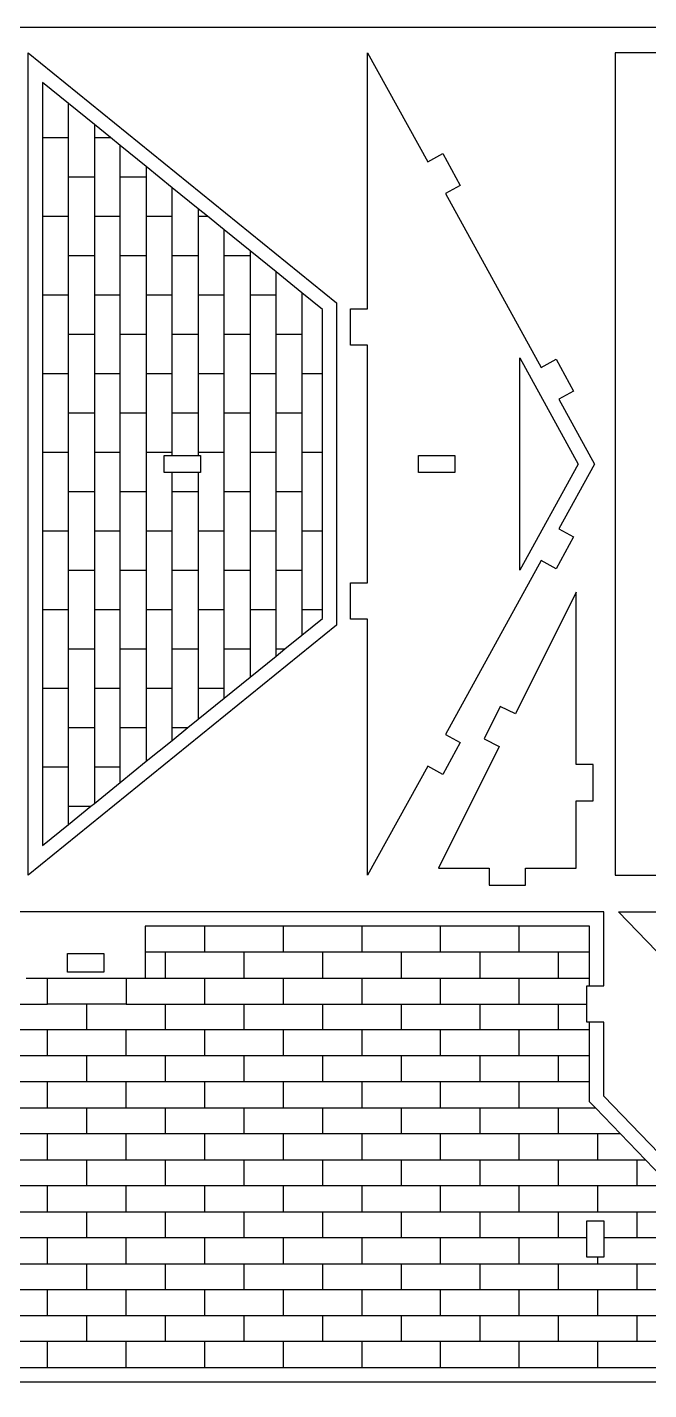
# Model space of a CAD drawing. Extents: x 6.2 to 29.2, y 10.5 to 27.
# Drawn here: x 13.01 to 17.58, y 16.97 to 26.99 of the extents above; entities that cross this region are included whole.
import ezdxf

# ---------------------------------------------------------------- set-up
doc = ezdxf.new("R2010")
doc.units = 0
doc.header["$MEASUREMENT"] = 0
doc.layers.get('0').update_dxf_attribs({"linetype": 'CONTINUOUS'})
doc.layers.add('ENGRAVING', color=1, linetype='CONTINUOUS')

msp = doc.modelspace()

# ---------------------------------------------------------------- linework, layer by layer
for points in [[(6.229, 10.538), (6.229, 26.994), (29.167, 26.994), (29.167, 10.538)], [(13.018, 20.758), (13.018, 26.807), (15.286, 24.968), (15.286, 22.597)], [(15.515, 20.758), (15.515, 22.641), (15.39, 22.641), (15.39, 22.908), (15.515, 22.908), (15.515, 24.657), (15.39, 24.657), (15.39, 24.924), (15.515, 24.924), (15.515, 26.807), (15.958, 26.004), (16.068, 26.065), (16.197, 25.831), (16.087, 25.771), (16.792, 24.492), (16.902, 24.553), (17.031, 24.319), (16.921, 24.258), (17.184, 23.782), (16.921, 23.306), (17.031, 23.246), (16.902, 23.012), (16.792, 23.073), (16.087, 21.794), (16.197, 21.734), (16.068, 21.5), (15.958, 21.56)], [(17.336, 20.758), (29.017, 20.758), (29.017, 26.807), (17.336, 26.807)], [(14.019, 23.72), (14.019, 23.845), (14.077, 23.845), (14.268, 23.845), (14.286, 23.845), (14.286, 23.72), (14.268, 23.72), (14.077, 23.72)], [(15.889, 23.72), (15.889, 23.845), (16.156, 23.845), (16.156, 23.72)], [(16.036, 20.81), (16.41, 20.81), (16.41, 20.685), (16.677, 20.685), (16.677, 20.81), (17.05, 20.81), (17.05, 21.305), (17.175, 21.305), (17.175, 21.572), (17.05, 21.572), (17.05, 22.839), (16.603, 21.944), (16.491, 22), (16.372, 21.761), (16.484, 21.705)], [(7.6, 17.033), (19.281, 17.033), (17.252, 19.134), (17.252, 19.677), (17.148, 19.677), (17.127, 19.677), (17.127, 19.811), (17.127, 19.944), (17.148, 19.944), (17.252, 19.944), (17.252, 20.488), (9.629, 20.488), (9.629, 19.944), (9.733, 19.944), (9.754, 19.944), (9.754, 19.811), (9.754, 19.677), (9.733, 19.677), (9.629, 19.677), (9.629, 19.134)], [(19.391, 17.034), (19.391, 17.577), (19.495, 17.577), (19.516, 17.577), (19.516, 17.711), (19.516, 17.844), (19.495, 17.844), (19.391, 17.844), (19.391, 18.388), (17.362, 20.488), (29.043, 20.488), (27.014, 18.388), (27.014, 17.844), (26.91, 17.844), (26.889, 17.844), (26.889, 17.711), (26.889, 17.577), (26.91, 17.577), (27.014, 17.577), (27.014, 17.034)], [(13.307, 20.046), (13.307, 20.182), (13.574, 20.182), (13.574, 20.046)], [(17.127, 17.95), (17.127, 18.092), (17.127, 18.217), (17.252, 18.217), (17.252, 18.092), (17.252, 17.95), (17.209, 17.95)]]:
    msp.add_lwpolyline(points, close=True)
at = {"layer": 'ENGRAVING'}
for points in [[(13.122, 26.588), (13.122, 26.183)], [(13.313, 26.433), (13.122, 26.588)], [(13.504, 26.279), (13.313, 26.433)], [(13.313, 25.894), (13.313, 26.183), (13.313, 26.433)], [(13.504, 26.279), (13.504, 26.183), (13.504, 25.894)], [(13.622, 26.183), (13.504, 26.279)], [(13.122, 26.183), (13.122, 25.605), (13.122, 25.026)], [(13.122, 26.183), (13.313, 26.183)], [(13.504, 26.183), (13.622, 26.183)], [(13.695, 26.124), (13.622, 26.183)], [(13.695, 25.894), (13.695, 26.124)], [(13.886, 25.969), (13.695, 26.124)], [(14.077, 25.814), (13.886, 25.969)], [(13.886, 25.969), (13.886, 25.894)], [(13.313, 25.894), (13.504, 25.894)], [(13.313, 25.605), (13.313, 25.894)], [(13.504, 25.605), (13.695, 25.605), (13.695, 25.894)], [(13.504, 25.894), (13.504, 25.605)], [(13.695, 25.894), (13.886, 25.894)], [(13.886, 25.894), (13.886, 25.605)], [(14.459, 25.505), (14.336, 25.605), (14.268, 25.66), (14.077, 25.814)], [(14.077, 25.605), (14.077, 25.814)], [(14.268, 25.66), (14.268, 25.605)], [(13.122, 25.605), (13.313, 25.605)], [(13.313, 25.315), (13.313, 25.605)], [(13.504, 25.605), (13.504, 25.315)], [(13.695, 25.315), (13.695, 25.605)], [(13.886, 25.605), (13.886, 25.315)], [(13.886, 25.605), (14.077, 25.605)], [(14.077, 25.315), (14.077, 25.605)], [(14.268, 25.605), (14.268, 25.315)], [(14.268, 25.605), (14.336, 25.605)], [(14.65, 25.35), (14.459, 25.505)], [(14.459, 25.315), (14.459, 25.505)], [(13.313, 25.026), (13.313, 25.315)], [(13.313, 25.315), (13.504, 25.315)], [(13.504, 25.315), (13.504, 25.026)], [(13.695, 25.026), (13.695, 25.315)], [(13.695, 25.315), (13.886, 25.315)], [(13.886, 25.315), (13.886, 25.026)], [(14.077, 25.315), (14.268, 25.315)], [(14.077, 25.026), (14.077, 25.315)], [(14.268, 25.315), (14.268, 25.026)], [(14.459, 25.315), (14.65, 25.315)], [(14.459, 25.026), (14.459, 25.315)], [(14.841, 25.195), (14.65, 25.35)], [(14.65, 25.35), (14.65, 25.315)], [(14.65, 25.315), (14.65, 25.026)], [(14.841, 24.737), (14.841, 25.026), (14.841, 25.195)], [(15.031, 25.041), (14.841, 25.195)], [(13.122, 25.026), (13.122, 24.448)], [(13.122, 25.026), (13.313, 25.026)], [(13.313, 24.737), (13.313, 25.026)], [(13.504, 25.026), (13.695, 25.026)], [(13.504, 25.026), (13.504, 24.737)], [(13.695, 24.448), (13.695, 24.737), (13.695, 25.026)], [(13.886, 25.026), (13.886, 24.737)], [(13.886, 25.026), (14.077, 25.026)], [(14.077, 24.737), (14.077, 25.026)], [(14.268, 25.026), (14.268, 24.737)], [(14.268, 25.026), (14.459, 25.026)], [(14.459, 24.737), (14.459, 25.026)], [(14.65, 25.026), (14.841, 25.026)], [(14.65, 25.026), (14.65, 24.737)], [(15.182, 24.918), (15.031, 25.041)], [(15.031, 25.041), (15.031, 24.737)], [(15.182, 22.712), (15.182, 23.291), (15.182, 23.869), (15.182, 24.448), (15.182, 24.918)], [(13.313, 24.448), (13.313, 24.737)], [(13.313, 24.737), (13.504, 24.737)], [(13.504, 24.737), (13.504, 24.448)], [(13.695, 24.737), (13.886, 24.737)], [(13.886, 24.737), (13.886, 24.448)], [(14.077, 24.737), (14.268, 24.737)], [(14.077, 24.448), (14.077, 24.737)], [(14.268, 24.737), (14.268, 24.448), (14.268, 24.158)], [(14.459, 24.158), (14.459, 24.448), (14.459, 24.737), (14.65, 24.737), (14.65, 24.448)], [(14.841, 24.737), (15.031, 24.737)], [(14.841, 24.448), (14.841, 24.737)], [(15.031, 24.737), (15.031, 24.448)], [(13.122, 24.448), (13.313, 24.448)], [(13.122, 24.448), (13.122, 23.869)], [(13.313, 24.158), (13.313, 24.448)], [(13.504, 24.448), (13.695, 24.448)], [(13.504, 24.448), (13.504, 24.158)], [(13.695, 23.869), (13.695, 24.158), (13.695, 24.448)], [(13.886, 24.448), (13.886, 24.158)], [(13.886, 24.448), (14.077, 24.448)], [(14.077, 24.158), (14.077, 24.448)], [(14.268, 24.448), (14.459, 24.448)], [(14.65, 24.448), (14.65, 24.158)], [(14.65, 24.448), (14.841, 24.448)], [(14.841, 24.158), (14.841, 24.448)], [(15.031, 24.448), (15.182, 24.448)], [(15.031, 24.448), (15.031, 24.158)], [(13.313, 23.58), (13.313, 23.869), (13.313, 24.158), (13.504, 24.158), (13.504, 23.869), (13.504, 23.58)], [(13.695, 24.158), (13.886, 24.158), (13.886, 23.869), (13.886, 23.58)], [(14.077, 23.869), (14.077, 24.158)], [(14.077, 24.158), (14.268, 24.158), (14.268, 23.869)], [(14.459, 23.869), (14.459, 24.158)], [(14.459, 24.158), (14.65, 24.158)], [(14.65, 24.158), (14.65, 23.869)], [(14.841, 23.869), (14.841, 24.158)], [(14.841, 24.158), (15.031, 24.158)], [(15.031, 24.158), (15.031, 23.869)], [(13.122, 23.869), (13.313, 23.869)], [(13.122, 23.869), (13.122, 23.291)], [(13.504, 23.869), (13.695, 23.869)], [(13.695, 23.58), (13.695, 23.869)], [(13.886, 23.869), (14.077, 23.869)], [(14.077, 23.845), (14.077, 23.869)], [(14.268, 23.869), (14.459, 23.869)], [(14.268, 23.869), (14.268, 23.845)], [(14.459, 23.58), (14.459, 23.869)], [(14.65, 23.869), (14.65, 23.58)], [(14.65, 23.869), (14.841, 23.869)], [(14.841, 23.58), (14.841, 23.869)], [(15.031, 23.869), (15.031, 23.58)], [(15.031, 23.869), (15.182, 23.869)], [(14.077, 23.58), (14.077, 23.72)], [(14.268, 23.72), (14.268, 23.58)], [(13.313, 23.001), (13.313, 23.291), (13.313, 23.58), (13.504, 23.58), (13.504, 23.291)], [(13.695, 23.58), (13.886, 23.58)], [(13.695, 23.291), (13.695, 23.58)], [(13.886, 23.58), (13.886, 23.291)], [(14.077, 23.58), (14.268, 23.58)], [(14.077, 23.291), (14.077, 23.58)], [(14.268, 23.58), (14.268, 23.291)], [(14.459, 23.58), (14.65, 23.58)], [(14.459, 23.291), (14.459, 23.58)], [(14.65, 23.58), (14.65, 23.291)], [(14.841, 23.291), (14.841, 23.58)], [(14.841, 23.58), (15.031, 23.58), (15.031, 23.291), (15.031, 23.001)], [(13.122, 23.291), (13.122, 22.712)], [(13.122, 23.291), (13.313, 23.291)], [(13.504, 23.291), (13.695, 23.291)], [(13.504, 23.291), (13.504, 23.001)], [(13.695, 23.001), (13.695, 23.291)], [(13.886, 23.291), (14.077, 23.291)], [(13.886, 23.291), (13.886, 23.001)], [(14.077, 23.001), (14.077, 23.291)], [(14.268, 23.291), (14.459, 23.291)], [(14.268, 23.291), (14.268, 23.001)], [(14.459, 23.001), (14.459, 23.291)], [(14.65, 23.291), (14.841, 23.291)], [(14.65, 23.291), (14.65, 23.001)], [(14.841, 23.001), (14.841, 23.291)], [(15.031, 23.291), (15.182, 23.291)], [(13.313, 23.001), (13.504, 23.001)], [(13.313, 22.712), (13.313, 23.001)], [(13.504, 23.001), (13.504, 22.712)], [(13.695, 22.712), (13.695, 23.001)], [(13.695, 23.001), (13.886, 23.001)], [(13.886, 23.001), (13.886, 22.712)], [(14.077, 22.712), (14.077, 23.001)], [(14.077, 23.001), (14.268, 23.001)], [(14.268, 23.001), (14.268, 22.712)], [(14.459, 22.712), (14.459, 23.001)], [(14.459, 23.001), (14.65, 23.001)], [(14.65, 23.001), (14.65, 22.712)], [(14.841, 23.001), (15.031, 23.001)], [(14.841, 22.712), (14.841, 23.001)], [(15.031, 23.001), (15.031, 22.712)], [(13.122, 22.712), (13.313, 22.712)], [(13.122, 22.712), (13.122, 22.134)], [(13.313, 22.423), (13.313, 22.712)], [(13.504, 22.712), (13.695, 22.712)], [(13.504, 22.712), (13.504, 22.423)], [(13.695, 22.423), (13.695, 22.712)], [(13.886, 22.712), (14.077, 22.712)], [(13.886, 22.712), (13.886, 22.423)], [(14.077, 22.423), (14.077, 22.712)], [(14.268, 22.712), (14.459, 22.712)], [(14.268, 22.712), (14.268, 22.423)], [(14.459, 22.423), (14.459, 22.712)], [(14.65, 22.712), (14.841, 22.712)], [(14.65, 22.712), (14.65, 22.423)], [(14.841, 22.423), (14.841, 22.712)], [(14.841, 22.423), (14.906, 22.423), (15.031, 22.524), (15.182, 22.646)], [(15.031, 22.712), (15.031, 22.524)], [(15.031, 22.712), (15.182, 22.712)], [(15.182, 22.646), (15.182, 22.712)], [(13.313, 22.134), (13.313, 22.423)], [(13.313, 22.423), (13.504, 22.423)], [(13.504, 22.423), (13.504, 22.134)], [(13.695, 22.134), (13.695, 22.423)], [(13.695, 22.423), (13.886, 22.423)], [(13.886, 22.423), (13.886, 22.134)], [(14.077, 21.75), (14.193, 21.844), (14.268, 21.905), (14.459, 22.06), (14.65, 22.215), (14.841, 22.37), (14.906, 22.423)], [(14.077, 21.844), (14.077, 22.134), (14.077, 22.423), (14.268, 22.423)], [(14.268, 22.423), (14.268, 22.134)], [(14.459, 22.134), (14.459, 22.423)], [(14.459, 22.423), (14.65, 22.423)], [(14.65, 22.423), (14.65, 22.215)], [(14.841, 22.37), (14.841, 22.423)], [(13.122, 22.134), (13.313, 22.134)], [(13.122, 22.134), (13.122, 21.555), (13.122, 20.977), (13.313, 21.131), (13.479, 21.266)], [(13.313, 21.844), (13.313, 22.134)], [(13.504, 22.134), (13.504, 21.844)], [(13.504, 22.134), (13.695, 22.134)], [(13.695, 21.844), (13.695, 22.134)], [(13.886, 22.134), (14.077, 22.134)], [(13.886, 22.134), (13.886, 21.844)], [(14.268, 22.134), (14.459, 22.134)], [(14.268, 22.134), (14.268, 21.905)], [(14.459, 22.06), (14.459, 22.134)], [(13.313, 21.555), (13.313, 21.844)], [(13.313, 21.844), (13.504, 21.844)], [(13.504, 21.844), (13.504, 21.555)], [(13.695, 21.555), (13.695, 21.844)], [(13.695, 21.844), (13.886, 21.844)], [(13.886, 21.844), (13.886, 21.596)], [(14.077, 21.844), (14.193, 21.844)], [(14.077, 21.75), (14.077, 21.844)], [(13.886, 21.596), (14.077, 21.75)], [(13.122, 21.555), (13.313, 21.555)], [(13.313, 21.266), (13.313, 21.555)], [(13.504, 21.555), (13.695, 21.555)], [(13.504, 21.555), (13.504, 21.286)], [(13.695, 21.441), (13.886, 21.596)], [(13.695, 21.441), (13.695, 21.555)], [(13.504, 21.286), (13.695, 21.441)], [(13.313, 21.131), (13.313, 21.266)], [(13.313, 21.266), (13.479, 21.266)], [(13.479, 21.266), (13.504, 21.286)], [(13.879, 20.383), (13.879, 20.193)], [(14.317, 20.383), (13.879, 20.383)], [(14.895, 20.193), (14.606, 20.193), (14.317, 20.193), (14.317, 20.383)], [(14.895, 20.383), (14.317, 20.383)], [(14.895, 20.193), (14.895, 20.383)], [(15.474, 20.383), (14.895, 20.383)], [(15.474, 20.193), (15.474, 20.383)], [(16.052, 20.383), (15.474, 20.383)], [(16.631, 20.193), (16.342, 20.193), (16.052, 20.193), (16.052, 20.383)], [(16.631, 20.383), (16.052, 20.383)], [(17.148, 20.383), (16.631, 20.383)], [(16.631, 20.193), (16.631, 20.383)], [(17.148, 20.193), (17.148, 20.383)], [(13.879, 20.193), (13.879, 20.002)], [(14.028, 20.193), (13.879, 20.193)], [(14.317, 20.193), (14.028, 20.193)], [(14.028, 20.002), (14.028, 20.193)], [(14.606, 20.002), (14.606, 20.193)], [(15.185, 20.193), (14.895, 20.193)], [(15.474, 20.193), (15.185, 20.193)], [(15.185, 20.002), (15.185, 20.193)], [(15.763, 20.193), (15.474, 20.193)], [(16.052, 20.193), (15.763, 20.193)], [(15.763, 20.002), (15.763, 20.193)], [(16.342, 20.002), (16.342, 20.193)], [(16.92, 20.193), (16.631, 20.193)], [(16.92, 20.002), (16.92, 20.193)], [(17.148, 20.193), (16.92, 20.193)], [(17.148, 20.002), (17.148, 20.193)], [(13.002, 20.002), (13.16, 20.002)], [(13.738, 19.811), (13.449, 19.811), (13.16, 19.811), (13.16, 20.002), (13.738, 20.002)], [(13.738, 20.002), (13.738, 19.811)], [(13.738, 20.002), (13.879, 20.002)], [(13.879, 20.002), (14.028, 20.002)], [(14.028, 20.002), (14.317, 20.002)], [(14.317, 19.811), (14.317, 20.002), (14.606, 20.002)], [(14.606, 20.002), (14.895, 20.002)], [(14.895, 20.002), (15.185, 20.002)], [(14.895, 19.811), (14.895, 20.002)], [(15.185, 20.002), (15.474, 20.002)], [(15.474, 19.811), (15.474, 20.002)], [(15.474, 20.002), (15.763, 20.002)], [(15.763, 20.002), (16.052, 20.002)], [(16.052, 19.811), (16.052, 20.002), (16.342, 20.002)], [(16.342, 20.002), (16.631, 20.002)], [(16.631, 20.002), (16.92, 20.002)], [(16.631, 19.811), (16.631, 20.002)], [(16.92, 20.002), (17.148, 20.002)], [(17.148, 19.944), (17.148, 20.002)], [(12.871, 19.811), (13.16, 19.811)], [(13.449, 19.62), (13.449, 19.811)], [(13.738, 19.811), (14.028, 19.811)], [(14.028, 19.62), (14.028, 19.811)], [(14.028, 19.811), (14.317, 19.811), (14.606, 19.811)], [(14.606, 19.811), (14.895, 19.811)], [(14.606, 19.62), (14.606, 19.811)], [(14.895, 19.811), (15.185, 19.811)], [(15.185, 19.811), (15.474, 19.811)], [(15.185, 19.62), (15.185, 19.811)], [(15.474, 19.811), (15.763, 19.811)], [(15.763, 19.62), (15.763, 19.811)], [(15.763, 19.811), (16.052, 19.811)], [(16.052, 19.811), (16.342, 19.811)], [(16.342, 19.62), (16.342, 19.811), (16.631, 19.811), (16.92, 19.811)], [(16.92, 19.62), (16.92, 19.811)], [(16.92, 19.811), (17.127, 19.811)], [(17.148, 19.62), (17.148, 19.677)], [(13.16, 19.429), (12.871, 19.429), (12.581, 19.429), (12.581, 19.62)], [(13.16, 19.62), (12.871, 19.62)], [(13.449, 19.62), (13.16, 19.62)], [(13.16, 19.429), (13.16, 19.62)], [(13.738, 19.62), (13.449, 19.62)], [(14.317, 19.429), (14.028, 19.429), (13.738, 19.429), (13.738, 19.62)], [(14.028, 19.62), (13.738, 19.62)], [(14.317, 19.62), (14.028, 19.62)], [(14.606, 19.429), (14.317, 19.429), (14.317, 19.62)], [(14.606, 19.62), (14.317, 19.62)], [(14.895, 19.62), (14.606, 19.62)], [(15.474, 19.429), (15.185, 19.429), (14.895, 19.429), (14.895, 19.62)], [(15.185, 19.62), (14.895, 19.62)], [(15.474, 19.62), (15.185, 19.62)], [(15.474, 19.429), (15.474, 19.62)], [(15.763, 19.62), (15.474, 19.62)], [(16.052, 19.62), (15.763, 19.62)], [(16.631, 19.429), (16.342, 19.429), (16.052, 19.429), (16.052, 19.62)], [(16.342, 19.62), (16.052, 19.62)], [(16.631, 19.62), (16.342, 19.62)], [(16.631, 19.429), (16.631, 19.62)], [(16.92, 19.62), (16.631, 19.62)], [(17.148, 19.62), (16.92, 19.62)], [(17.148, 19.429), (17.148, 19.62)], [(13.449, 19.238), (13.16, 19.238), (12.871, 19.238), (12.871, 19.429)], [(13.449, 19.429), (13.16, 19.429)], [(13.738, 19.429), (13.449, 19.429)], [(13.449, 19.238), (13.449, 19.429)], [(14.028, 19.238), (14.028, 19.429)], [(15.185, 19.238), (14.895, 19.238), (14.606, 19.238), (14.606, 19.429)], [(14.895, 19.429), (14.606, 19.429)], [(15.185, 19.238), (15.185, 19.429)], [(15.763, 19.429), (15.474, 19.429)], [(16.052, 19.429), (15.763, 19.429)], [(15.763, 19.238), (15.763, 19.429)], [(16.92, 19.238), (16.631, 19.238), (16.342, 19.238), (16.342, 19.429)], [(16.92, 19.429), (16.631, 19.429)], [(16.92, 19.238), (16.92, 19.429)], [(17.148, 19.429), (16.92, 19.429)], [(17.148, 19.238), (17.148, 19.429)], [(13.16, 19.047), (13.16, 19.238)], [(13.738, 19.238), (13.449, 19.238)], [(13.738, 19.047), (13.738, 19.238)], [(14.028, 19.238), (13.738, 19.238)], [(14.317, 19.238), (14.028, 19.238)], [(14.317, 19.047), (14.317, 19.238)], [(14.606, 19.238), (14.317, 19.238)], [(14.895, 19.047), (14.895, 19.238)], [(15.474, 19.238), (15.185, 19.238)], [(15.474, 19.047), (15.474, 19.238)], [(15.763, 19.238), (15.474, 19.238)], [(16.052, 19.238), (15.763, 19.238)], [(16.052, 19.047), (16.052, 19.238)], [(16.342, 19.238), (16.052, 19.238)], [(16.631, 19.047), (16.631, 19.238)], [(17.148, 19.238), (16.92, 19.238)], [(17.148, 19.091), (17.148, 19.238)], [(13.16, 18.856), (12.871, 18.856), (12.871, 19.047), (13.16, 19.047), (13.449, 19.047)], [(13.449, 19.047), (13.738, 19.047)], [(13.449, 18.856), (13.449, 19.047)], [(13.738, 19.047), (14.028, 19.047)], [(14.028, 19.047), (14.317, 19.047)], [(14.028, 18.856), (14.028, 19.047)], [(14.317, 19.047), (14.606, 19.047)], [(15.185, 18.856), (14.895, 18.856), (14.606, 18.856), (14.606, 19.047), (14.895, 19.047), (15.185, 19.047)], [(15.185, 18.856), (15.185, 19.047)], [(15.185, 19.047), (15.474, 19.047), (15.763, 19.047)], [(16.342, 18.856), (16.052, 18.856), (15.763, 18.856), (15.763, 19.047), (16.052, 19.047), (16.342, 19.047)], [(16.342, 18.856), (16.342, 19.047)], [(16.342, 19.047), (16.631, 19.047), (16.92, 19.047)], [(17.375, 18.856), (17.209, 18.856), (16.92, 18.856), (16.92, 19.047), (17.191, 19.047)], [(17.191, 19.047), (17.148, 19.091)], [(17.375, 18.856), (17.191, 19.047)], [(13.449, 18.856), (13.16, 18.856)], [(13.16, 18.665), (13.16, 18.856)], [(13.738, 18.856), (13.449, 18.856)], [(13.738, 18.665), (13.738, 18.856)], [(14.028, 18.856), (13.738, 18.856)], [(14.317, 18.856), (14.028, 18.856)], [(14.317, 18.665), (14.317, 18.856)], [(14.606, 18.856), (14.317, 18.856)], [(14.895, 18.665), (14.895, 18.856)], [(15.474, 18.856), (15.185, 18.856)], [(15.474, 18.665), (15.474, 18.856)], [(15.763, 18.856), (15.474, 18.856)], [(16.052, 18.665), (16.052, 18.856)], [(16.631, 18.856), (16.342, 18.856)], [(16.631, 18.665), (16.631, 18.856)], [(16.92, 18.856), (16.631, 18.856)], [(17.209, 18.665), (17.209, 18.856)], [(17.56, 18.665), (17.375, 18.856)], [(12.871, 18.665), (13.16, 18.665)], [(13.16, 18.665), (13.449, 18.665)], [(13.449, 18.665), (13.738, 18.665)], [(13.449, 18.474), (13.449, 18.665)], [(13.738, 18.665), (14.028, 18.665)], [(14.028, 18.665), (14.317, 18.665)], [(14.028, 18.474), (14.028, 18.665)], [(14.317, 18.665), (14.606, 18.665)], [(14.606, 18.474), (14.606, 18.665)], [(14.606, 18.665), (14.895, 18.665)], [(14.895, 18.665), (15.185, 18.665)], [(15.185, 18.665), (15.474, 18.665)], [(15.474, 18.474), (15.185, 18.474), (15.185, 18.665)], [(15.474, 18.665), (15.763, 18.665)], [(15.763, 18.665), (16.052, 18.665)], [(15.763, 18.474), (15.763, 18.665)], [(16.052, 18.665), (16.342, 18.665)], [(16.92, 18.474), (16.631, 18.474), (16.342, 18.474), (16.342, 18.665), (16.631, 18.665), (16.92, 18.665)], [(16.92, 18.474), (16.92, 18.665)], [(16.92, 18.665), (17.209, 18.665)], [(17.209, 18.665), (17.499, 18.665)], [(17.744, 18.474), (17.499, 18.474), (17.499, 18.665), (17.56, 18.665)], [(17.744, 18.474), (17.56, 18.665)], [(13.16, 18.474), (12.871, 18.474)], [(13.449, 18.474), (13.16, 18.474)], [(13.16, 18.283), (13.16, 18.474)], [(13.738, 18.474), (13.449, 18.474)], [(14.028, 18.474), (13.738, 18.474)], [(13.738, 18.283), (13.738, 18.474)], [(14.317, 18.474), (14.028, 18.474)], [(14.606, 18.474), (14.317, 18.474)], [(14.317, 18.283), (14.317, 18.474)], [(14.895, 18.474), (14.606, 18.474)], [(15.185, 18.474), (14.895, 18.474)], [(14.895, 18.283), (14.895, 18.474)], [(15.474, 18.283), (15.474, 18.474)], [(15.763, 18.474), (15.474, 18.474)], [(16.052, 18.474), (15.763, 18.474)], [(16.052, 18.283), (16.052, 18.474)], [(16.342, 18.474), (16.052, 18.474)], [(16.631, 18.283), (16.631, 18.474)], [(17.499, 18.474), (17.209, 18.474), (16.92, 18.474)], [(17.209, 18.283), (17.209, 18.474)], [(12.871, 18.283), (13.16, 18.283)], [(13.16, 18.283), (13.449, 18.283)], [(13.449, 18.283), (13.738, 18.283)], [(13.449, 18.092), (13.449, 18.283)], [(13.738, 18.283), (14.028, 18.283)], [(14.028, 18.092), (14.028, 18.283), (14.317, 18.283), (14.606, 18.283)], [(14.606, 18.092), (14.606, 18.283)], [(14.606, 18.283), (14.895, 18.283)], [(14.895, 18.283), (15.185, 18.283)], [(15.185, 18.092), (15.185, 18.283)], [(15.185, 18.283), (15.474, 18.283)], [(15.474, 18.283), (15.763, 18.283)], [(15.763, 18.283), (16.052, 18.283)], [(15.763, 18.092), (15.763, 18.283)], [(16.052, 18.283), (16.342, 18.283)], [(16.342, 18.283), (16.631, 18.283)], [(16.342, 18.092), (16.342, 18.283)], [(16.631, 18.283), (16.92, 18.283)], [(16.92, 18.092), (16.92, 18.283)], [(16.92, 18.283), (17.209, 18.283)], [(17.209, 18.283), (17.499, 18.283)], [(17.788, 18.092), (17.499, 18.092), (17.499, 18.283), (17.788, 18.283)], [(13.16, 18.092), (12.871, 18.092)], [(13.449, 18.092), (13.16, 18.092)], [(13.16, 17.901), (13.16, 18.092)], [(13.738, 18.092), (13.449, 18.092)], [(13.738, 17.901), (13.738, 18.092)], [(14.028, 18.092), (13.738, 18.092)], [(14.317, 18.092), (14.028, 18.092)], [(14.317, 17.901), (14.317, 18.092)], [(14.606, 18.092), (14.317, 18.092)], [(15.185, 18.092), (14.895, 18.092), (14.606, 18.092)], [(14.895, 17.901), (14.895, 18.092)], [(15.474, 18.092), (15.185, 18.092)], [(15.763, 18.092), (15.474, 18.092)], [(15.474, 17.901), (15.474, 18.092)], [(16.052, 18.092), (15.763, 18.092)], [(16.342, 18.092), (16.052, 18.092)], [(16.052, 17.901), (16.052, 18.092)], [(16.631, 18.092), (16.342, 18.092)], [(16.631, 17.901), (16.631, 18.092)], [(16.92, 18.092), (16.631, 18.092)], [(17.127, 18.092), (16.92, 18.092)], [(17.499, 18.092), (17.252, 18.092)], [(17.209, 17.901), (17.209, 17.95)], [(13.449, 17.71), (13.16, 17.71), (12.871, 17.71), (12.871, 17.901), (13.16, 17.901), (13.449, 17.901)], [(13.449, 17.901), (13.738, 17.901)], [(13.449, 17.71), (13.449, 17.901)], [(13.738, 17.901), (14.028, 17.901)], [(14.028, 17.901), (14.317, 17.901)], [(14.028, 17.71), (14.028, 17.901)], [(14.317, 17.901), (14.606, 17.901)], [(14.606, 17.71), (14.606, 17.901)], [(14.606, 17.901), (14.895, 17.901), (15.185, 17.901)], [(15.185, 17.71), (15.185, 17.901)], [(15.185, 17.901), (15.474, 17.901)], [(15.474, 17.901), (15.763, 17.901)], [(15.763, 17.71), (15.763, 17.901), (16.052, 17.901), (16.342, 17.901)], [(16.342, 17.71), (16.342, 17.901)], [(16.342, 17.901), (16.631, 17.901)], [(16.631, 17.901), (16.92, 17.901)], [(17.209, 17.71), (16.92, 17.71), (16.92, 17.901), (17.209, 17.901), (17.499, 17.901)], [(18.077, 17.71), (17.788, 17.71), (17.499, 17.71), (17.499, 17.901), (17.788, 17.901), (18.077, 17.901)], [(13.16, 17.52), (13.16, 17.71)], [(13.738, 17.71), (13.449, 17.71)], [(14.028, 17.71), (13.738, 17.71)], [(13.738, 17.52), (13.738, 17.71)], [(14.317, 17.71), (14.028, 17.71)], [(14.317, 17.52), (14.317, 17.71)], [(14.606, 17.71), (14.317, 17.71)], [(15.185, 17.71), (14.895, 17.71), (14.606, 17.71)], [(14.895, 17.52), (14.895, 17.71)], [(15.474, 17.71), (15.185, 17.71)], [(15.474, 17.52), (15.474, 17.71)], [(15.763, 17.71), (15.474, 17.71)], [(16.052, 17.71), (15.763, 17.71)], [(16.052, 17.52), (16.052, 17.71)], [(16.342, 17.71), (16.052, 17.71)], [(16.631, 17.71), (16.342, 17.71)], [(16.631, 17.52), (16.631, 17.71)], [(16.92, 17.71), (16.631, 17.71)], [(17.209, 17.52), (17.209, 17.71)], [(17.499, 17.71), (17.209, 17.71)], [(13.449, 17.329), (13.16, 17.329), (12.871, 17.329), (12.871, 17.52), (13.16, 17.52), (13.449, 17.52)], [(13.449, 17.52), (13.738, 17.52)], [(13.449, 17.329), (13.449, 17.52)], [(13.738, 17.52), (14.028, 17.52)], [(14.028, 17.52), (14.317, 17.52)], [(14.028, 17.329), (14.028, 17.52)], [(14.317, 17.52), (14.606, 17.52)], [(14.606, 17.52), (14.895, 17.52)], [(14.606, 17.329), (14.606, 17.52)], [(14.895, 17.52), (15.185, 17.52)], [(15.763, 17.329), (15.474, 17.329), (15.185, 17.329), (15.185, 17.52), (15.474, 17.52)], [(15.474, 17.52), (15.763, 17.52)], [(15.763, 17.52), (16.052, 17.52)], [(15.763, 17.329), (15.763, 17.52)], [(16.052, 17.52), (16.342, 17.52)], [(16.92, 17.329), (16.631, 17.329), (16.342, 17.329), (16.342, 17.52), (16.631, 17.52), (16.92, 17.52)], [(16.92, 17.329), (16.92, 17.52)], [(16.92, 17.52), (17.209, 17.52)], [(17.209, 17.52), (17.499, 17.52)], [(17.499, 17.52), (17.788, 17.52)], [(17.499, 17.329), (17.499, 17.52)], [(13.16, 17.138), (13.16, 17.329)], [(13.738, 17.329), (13.449, 17.329)], [(14.028, 17.329), (13.738, 17.329)], [(13.738, 17.138), (13.738, 17.329)], [(14.317, 17.329), (14.028, 17.329)], [(14.317, 17.138), (14.317, 17.329)], [(14.606, 17.329), (14.317, 17.329)], [(14.895, 17.329), (14.606, 17.329)], [(14.895, 17.138), (14.895, 17.329)], [(15.185, 17.329), (14.895, 17.329)], [(15.474, 17.138), (15.474, 17.329)], [(16.052, 17.329), (15.763, 17.329)], [(16.052, 17.138), (16.052, 17.329)], [(16.342, 17.329), (16.052, 17.329)], [(16.631, 17.138), (16.631, 17.329)], [(17.209, 17.329), (16.92, 17.329)], [(17.209, 17.138), (17.209, 17.329)], [(17.499, 17.329), (17.209, 17.329)], [(17.788, 17.329), (17.499, 17.329)], [(12.581, 17.138), (13.16, 17.138)], [(13.16, 17.138), (13.738, 17.138)], [(13.738, 17.138), (14.317, 17.138)], [(14.317, 17.138), (14.895, 17.138)], [(14.895, 17.138), (15.474, 17.138)], [(15.474, 17.138), (16.052, 17.138)], [(16.052, 17.138), (16.631, 17.138)], [(16.631, 17.138), (17.209, 17.138)], [(17.209, 17.138), (17.788, 17.138)]]:
    msp.add_lwpolyline(points, dxfattribs=at)
msp.add_lwpolyline([(16.634, 24.563), (17.065, 23.782), (16.634, 23.002)], close=True, dxfattribs=at)

doc.saveas('drawing.dxf')
